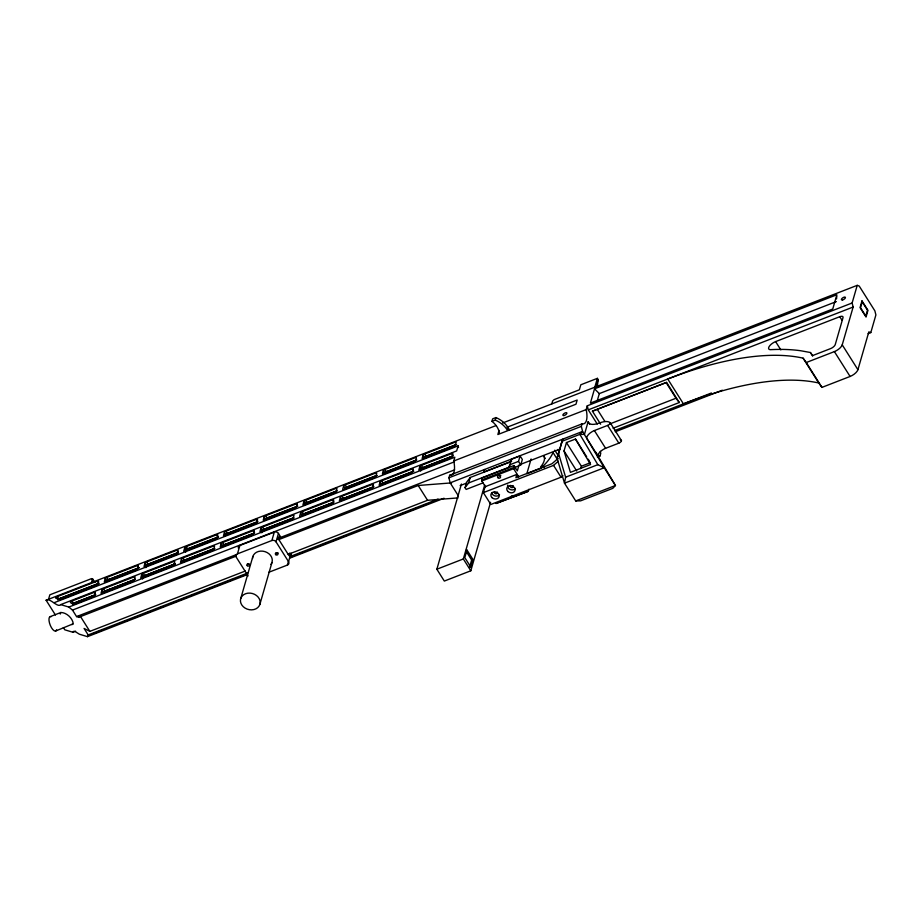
<?xml version="1.0" encoding="UTF-8"?>
<svg xmlns="http://www.w3.org/2000/svg" width="922" height="922" viewBox="0 0 922 922"><rect width="100%" height="100%" fill="white"/><g stroke="black" fill="none" stroke-linecap="round" stroke-linejoin="round"><path stroke-width="1.38" d="M836.554 298.843L836.761 296.112M60.253 614.064L60.864 612.496C66.522 612.496 72.654 618.166 73.264 623.768L55.527 631.063M597.272 387.228L598.124 379.53L597.375 378.343L580.825 384.774L579.362 389.81L554.203 399.583L552.635 400.932L551.725 404.09M575.708 500.934L615.447 485.502L604.233 467.754L564.506 483.174L557.038 458.096L562.731 439.16L558.582 453.52L565.624 477.193L564.506 483.174L575.708 500.934L580.572 500.865L612.773 488.36L615.447 485.502L595.67 452.16M54.214 602.665L458.119 445.868L456.667 450.916L60.702 604.613C57.763 608.336 49.776 597.249 46.1 600.222L55.435 615.009M63.364 627.559L64.782 629.807L72.896 632.25L73.506 631.374L75.016 631.455L79.384 634.209L87.498 636.653L247.004 574.74M48.532 599.346L49.834 594.817L91.555 578.624L92.638 578.947L94.874 582.497M91.589 582.566L92.638 578.947M101.939 590.103L101.086 593.042A1.544 0.645 -32.3 0 0 102.169 593.376L132.63 581.552A1.544 0.645 -32.3 0 0 134.197 580.192L135.038 577.253A1.544 0.645 -32.3 0 0 133.955 576.93L103.506 588.755A1.544 0.645 -32.3 0 0 101.939 590.103L103.425 592.477A1.544 0.645 -32.3 0 1 104.993 591.117L135.453 579.293M105.212 578.762L104.359 581.701A1.544 0.645 -32.3 0 0 105.442 582.036L135.903 570.211A1.544 0.645 -32.3 0 0 137.47 568.851L138.312 565.912A1.544 0.645 -32.3 0 0 137.228 565.589L106.779 577.414A1.544 0.645 -32.3 0 0 105.212 578.762L106.698 581.137A1.544 0.645 -32.3 0 1 108.266 579.777L138.726 567.952L137.228 565.589M141.665 574.683L140.812 577.621A1.544 0.645 -32.3 0 0 141.896 577.944L172.356 566.12A1.544 0.645 -32.3 0 0 173.924 564.771L174.765 561.832A1.544 0.645 -32.3 0 0 173.682 561.51L143.233 573.323A1.544 0.645 -32.3 0 0 141.665 574.683L143.152 577.045L142.587 579.004M144.938 563.342L144.086 566.281A1.544 0.645 -32.3 0 0 145.169 566.604L175.629 554.779A1.544 0.645 -32.3 0 0 177.197 553.431L178.038 550.492A1.544 0.645 -32.3 0 0 176.966 550.169L146.506 561.982A1.544 0.645 -32.3 0 0 144.938 563.342L146.425 565.705L145.86 567.664M181.392 559.262L180.539 562.201A1.544 0.645 -32.3 0 0 181.622 562.524L212.083 550.699A1.544 0.645 -32.3 0 0 213.65 549.351L214.492 546.412A1.544 0.645 -32.3 0 0 213.42 546.078L182.959 557.902A1.544 0.645 -32.3 0 0 181.392 559.262L182.89 561.625A1.544 0.645 -32.3 0 1 184.458 560.276L214.907 548.452M184.665 547.922L183.812 550.86A1.544 0.645 -32.3 0 0 184.896 551.183L215.356 539.358A1.544 0.645 -32.3 0 0 216.924 538.01L217.776 535.071A1.544 0.645 -32.3 0 0 216.693 534.737L186.232 546.562A1.544 0.645 -32.3 0 0 184.665 547.922L186.163 550.284L185.587 552.243M221.119 543.842L220.266 546.781A1.544 0.645 -32.3 0 0 221.349 547.103L251.81 535.279A1.544 0.645 -32.3 0 0 253.377 533.93L254.23 530.991A1.544 0.645 -32.3 0 0 253.147 530.657L222.686 542.482A1.544 0.645 -32.3 0 0 221.119 543.842L222.617 546.204A1.544 0.645 -32.3 0 1 224.184 544.856L254.633 533.031L253.147 530.657M224.392 532.501L223.539 535.44A1.544 0.645 -32.3 0 0 224.622 535.763L255.083 523.938A1.544 0.645 -32.3 0 0 256.65 522.59L257.503 519.651A1.544 0.645 -32.3 0 0 256.42 519.317L225.959 531.141A1.544 0.645 -32.3 0 0 224.392 532.501L225.89 534.864A1.544 0.645 -32.3 0 1 227.457 533.515L257.906 521.691L256.42 519.317M248.076 575.927L236.297 557.268A3.077 2.536 16.1 0 1 237.45 553.868L239.881 545.467L274.307 532.109A3.077 2.536 16.1 0 1 276.231 531.971L276.623 532.075A3.077 2.536 16.1 0 1 278.456 533.446L280.507 536.696L280.138 537.964L277.487 538.99M260.845 528.421L260.004 531.36A1.544 0.645 -32.3 0 0 261.076 531.683L291.536 519.858A1.544 0.645 -32.3 0 0 293.104 518.51L293.957 515.559A1.544 0.645 -32.3 0 0 292.873 515.237L262.413 527.061A1.544 0.645 -32.3 0 0 260.845 528.421L262.344 530.784L261.779 532.743M264.118 517.081L263.277 520.02A1.544 0.645 -32.3 0 0 264.349 520.342L294.81 508.518A1.544 0.645 -32.3 0 0 296.377 507.169L297.23 504.219A1.544 0.645 -32.3 0 0 296.146 503.896L265.686 515.721A1.544 0.645 -32.3 0 0 264.118 517.081L265.617 519.443A1.544 0.645 -32.3 0 1 267.184 518.083L297.645 506.27L296.146 503.896M240.78 598.39L252.893 556.392M237.45 553.868L271.886 540.511L274.307 532.109M268.844 572.262L287.387 565.071A3.077 2.536 16.1 0 0 288.54 561.671L276.024 541.848L278.456 533.446M259.82 604.544A10.004 8.24 16.1 0 0 247.834 593.18A10.004 8.24 16.1 0 0 243.235 606.688A10.004 8.24 16.1 0 0 259.82 604.544L271.944 562.547M300.572 512.989L299.731 515.928A1.544 0.645 -32.3 0 0 300.814 516.262L331.263 504.438A1.544 0.645 -32.3 0 0 332.83 503.078L333.683 500.139A1.544 0.645 -32.3 0 0 332.6 499.816L302.139 511.641A1.544 0.645 -32.3 0 0 300.572 512.989L302.07 515.363A1.544 0.645 -32.3 0 1 303.638 514.003L332.773 502.697M303.845 501.649L303.004 504.588A1.544 0.645 -32.3 0 0 304.087 504.922L334.536 493.097A1.544 0.645 -32.3 0 0 336.104 491.737L336.956 488.798A1.544 0.645 -32.3 0 0 335.873 488.476L305.413 500.3A1.544 0.645 -32.3 0 0 303.845 501.649L305.343 504.023A1.544 0.645 -32.3 0 1 306.911 502.663L337.371 490.838M289.669 553.05L288.943 555.574L278.479 539.001L279.205 536.477L280.138 537.964M287.387 565.071L288.425 561.463M288.54 561.671L290.972 553.269A3.077 2.536 16.1 0 1 290.937 555.839M340.299 497.569L339.457 500.508A1.544 0.645 -32.3 0 0 340.541 500.842L370.99 489.017A1.544 0.645 -32.3 0 0 372.557 487.657L373.41 484.718A1.544 0.645 -32.3 0 0 372.327 484.396L341.866 496.22A1.544 0.645 -32.3 0 0 340.299 497.569L341.797 499.943A1.544 0.645 -32.3 0 1 343.364 498.583L372.5 487.277M343.572 486.228L342.73 489.167A1.544 0.645 -32.3 0 0 343.814 489.501L374.263 477.677A1.544 0.645 -32.3 0 0 375.83 476.317L376.683 473.378A1.544 0.645 -32.3 0 0 375.6 473.055L345.139 484.88A1.544 0.645 -32.3 0 0 343.572 486.228L345.07 488.602A1.544 0.645 -32.3 0 1 346.637 487.242L377.098 475.418M380.037 482.148L379.184 485.087A1.544 0.645 -32.3 0 0 380.267 485.41L410.728 473.597A1.544 0.645 -32.3 0 0 412.295 472.237L413.137 469.298A1.544 0.645 -32.3 0 0 412.053 468.975L381.604 480.8A1.544 0.645 -32.3 0 0 380.037 482.148L381.524 484.511A1.544 0.645 -32.3 0 1 383.091 483.163L413.552 471.338L412.053 468.975M383.31 470.808L382.457 473.747A1.544 0.645 -32.3 0 0 383.54 474.069L414.001 462.256A1.544 0.645 -32.3 0 0 415.568 460.896L416.41 457.957A1.544 0.645 -32.3 0 0 415.326 457.635L384.877 469.459A1.544 0.645 -32.3 0 0 383.31 470.808L384.797 473.17A1.544 0.645 -32.3 0 1 386.364 471.822L416.825 459.997M419.764 466.728L418.911 469.667A1.544 0.645 -32.3 0 0 419.994 469.99L450.455 458.165A1.544 0.645 -32.3 0 0 452.022 456.816L452.863 453.878A1.544 0.645 -32.3 0 0 451.78 453.555L421.331 465.368A1.544 0.645 -32.3 0 0 419.764 466.728L421.25 469.091L420.686 471.05M423.037 455.387L422.184 458.326A1.544 0.645 -32.3 0 0 423.267 458.649L453.728 446.824A1.544 0.645 -32.3 0 0 455.295 445.476L456.136 442.537A1.544 0.645 -32.3 0 0 455.053 442.203L424.604 454.027A1.544 0.645 -32.3 0 0 423.037 455.387L424.523 457.75A1.544 0.645 -32.3 0 1 426.091 456.402L456.551 444.577M458.384 495.875L450.167 482.851L448.899 477.792L449.636 475.268A20.203 7.791 68.8 0 0 453.751 460.988L454.846 457.208L68.816 607.068L60.702 604.613M490.585 502.271L470.808 570.787L444.323 581.067L436.855 569.231L461.438 484.038M483.001 482.886L466.152 489.432L465.045 487.669L466.624 482.206L470.232 477.481L510.627 461.807L511.491 459.26L520.1 455.917L522.336 459.467L520.769 464.93L514.464 467.661M465.045 487.669L468.664 482.944L470.232 477.481M499.401 433.202A20.019 16.481 16.1 0 0 491.933 421.366L492.659 418.842L495.967 417.562A24.687 20.319 16.1 0 1 508.08 427.601L509.566 429.963M491.933 421.366L495.241 420.075L495.967 417.562M485.56 486.92L481.814 480.996L482.171 477.884L513.957 465.552L517.323 470.877L519.017 464.999M484.592 469.482L483.866 472.006L511.675 461.207M499.044 430.355L497.834 434.55L575.973 404.228L577.184 400.021L506.996 427.266M470.808 570.787L463.34 558.951L484.695 484.949M562.904 475.591L561.025 477.216L490.838 504.461L483.358 492.625L485.064 486.747L516.839 474.404L518.337 476.778M465.668 550.572L466.993 550.054L464.815 557.614L470.785 567.088L469.459 567.595M508.08 427.601L507.354 430.113A24.687 20.319 16.1 0 0 495.241 420.075M469.828 566.339L471.649 560.034L466.417 551.759M470.785 567.088L472.974 559.527L466.993 550.054M468.664 482.944L509.048 467.27L511.491 459.26M518.832 476.951L513.6 468.664L513.957 465.552M520.769 464.93L518.521 461.38L520.1 455.917M516.839 474.404L515.871 477.769L551.955 463.754L558.225 458.338M531.095 458.972L526.842 473.712L541.191 468.146M528.294 491.322L496.013 503.481L528.294 491.322L528.905 489.225M575.478 439.056L590.576 464.527L570.418 472.352L564.034 450.916L566.454 442.56L575.478 439.056L586.68 456.805M450.167 482.851L582.589 431.438L579.857 434.366L597.825 464.688L604.233 467.754L582.589 431.438L581.333 426.379L582.059 423.866A20.203 7.791 68.8 0 0 586.185 409.587L587.268 405.807L852.124 302.992L857.218 285.347L859.2 286.039L874.886 310.887L875.9 314.932L870.806 332.577L868.132 333.614M594.828 387.171L597.375 378.343M594.529 388.819L590.403 403.098L832.75 309.02L836.865 294.74L594.529 388.819L599.312 393.613L597.341 400.436M598.124 379.53L596.661 384.578L598.159 386.94M610.26 422.864A2.547 1.06 -32.3 0 1 607.633 425.411L594.39 430.551A7.434 3.1 -32.3 0 0 586.911 438.538L598.124 456.298A7.434 3.1 -32.3 0 1 605.604 448.299L618.846 443.159A2.547 1.06 -32.3 0 0 621.474 440.624L610.26 422.864A16.573 6.903 -32.3 0 0 599.519 422.956A16.573 6.903 -32.3 0 1 588.098 421.803L584.456 434.4L579.857 434.366L562.12 441.258L561.291 443.401M580.71 468.618L581.39 466.232L566.454 442.56M597.341 457.012L600.015 455.975L600.741 453.451A20.203 7.791 68.8 0 1 600.349 451.319M870.806 332.577L868.824 331.897L857.921 369.699A7.699 3.204 -32.3 0 1 850.084 376.464L821.94 387.39L818.794 383.01A251.913 104.958 -32.3 0 0 683.433 403.859L667.735 379.011A251.913 104.958 -32.3 0 1 803.108 358.162L806.254 362.53L834.387 351.605A7.699 3.204 -32.3 0 0 842.224 344.84L853.138 307.038L852.124 302.992M557.038 458.096L558.582 453.52M509.048 467.27L509.912 464.723L518.521 461.38M87.498 636.653L88.166 634.935L247.684 573.011M600.648 424.212L592.42 411.189L666.583 382.4L679.284 402.522L613.072 428.223M483.358 492.625L553.546 465.38L558.248 461.311M46.1 600.222L495.978 425.584M502.686 422.968L857.218 285.347M57.395 596.58L97.502 581.01A1.544 0.645 -32.3 0 1 98.585 581.333L97.732 584.271A1.544 0.645 -32.3 0 1 96.176 585.631L60.702 599.404A1.544 0.645 -32.3 0 1 59.838 599.519L56.046 598.378A1.544 0.645 -32.3 0 1 56.023 597.571A1.544 0.645 -32.3 0 1 57.395 596.58L58.893 598.943L97.663 583.891M57.59 599.323L97.824 583.707M105.869 580.583L139.395 567.572M147.439 564.448L178.28 552.474M186.325 549.351L218.514 536.858M225.222 534.253L257.399 521.76M265.444 518.637L297.633 506.143M304.341 503.539L336.518 491.046M345.9 487.404L376.752 475.429M383.448 472.825L415.638 460.332M423.682 457.208L455.871 444.715M146.425 565.705A1.544 0.645 -32.3 0 1 147.993 564.356L177.128 553.05M186.163 550.284A1.544 0.645 -32.3 0 1 187.731 548.936L218.18 537.111L216.693 534.737M58.651 599.507L98.861 583.903M106.906 580.779L137.724 568.816M145.768 565.693L177.934 553.212M185.967 550.088L216.797 538.125M224.841 535.002L257.007 522.52M265.04 519.397L295.87 507.423M305.251 503.781L336.069 491.818M345.45 488.176L376.28 476.213M384.324 473.09L415.142 461.127M423.186 458.004L455.353 445.522M599.312 393.613L836.346 301.586M71.997 600.983L94.228 592.35A1.544 0.645 -32.3 0 1 95.312 592.673L94.459 595.612A1.544 0.645 -32.3 0 1 92.903 596.972L75.304 603.795A1.544 0.645 -32.3 0 1 74.44 603.922L70.648 602.781A1.544 0.645 -32.3 0 1 70.625 601.974A1.544 0.645 -32.3 0 1 71.997 600.983L73.495 603.345L95.727 594.713L94.228 592.35M72.216 603.737L94.978 594.897M103.022 591.786L135.165 579.304M141.861 576.711L175.341 563.711M183.386 560.588L214.181 548.625M222.225 545.513L254.368 533.031M262.401 529.908L293.208 517.957M302.577 514.315L333.384 502.352M341.428 499.24L373.571 486.758M381.604 483.635L413.748 471.165M420.444 468.56L452.587 456.079M143.152 577.045A1.544 0.645 -32.3 0 1 144.719 575.697L175.18 563.872M262.344 530.784A1.544 0.645 -32.3 0 1 263.911 529.424L293.046 518.118M421.25 469.091A1.544 0.645 -32.3 0 1 422.818 467.742L453.278 455.917L451.78 453.555M73.022 603.772L94.47 595.439M102.503 592.316L133.333 580.353M142.714 576.711L174.88 564.229M181.576 561.625L213.743 549.143M221.787 546.02L253.942 533.538M261.986 530.415L294.153 517.922M302.197 514.799L333.015 502.836M341.059 499.712L373.226 487.231M381.259 484.108L412.088 472.145M421.469 468.503L450.95 457.058M50.261 616.611L60.864 612.496M453.751 460.988L586.185 409.587M68.816 607.068L72.481 610.087L454.511 461.784M587.268 405.807L588.282 409.852L853.138 307.038M592.42 411.189L666.583 382.4M775.609 341.601L839.758 316.707A4.622 1.925 -32.3 0 1 843.008 317.675L835.251 344.563A4.622 1.925 -32.3 0 1 830.549 348.62L812.616 355.581L810.403 352.515L800.676 350.74A261.156 108.808 -32.3 0 0 770.343 349.68A6.823 2.835 -32.3 0 1 769.259 346.395A6.823 2.835 -32.3 0 1 775.609 341.601L780.842 349.887M72.481 610.087L76.584 616.588L236.274 554.629M277.752 538.517L454.604 469.851M76.584 616.588L79.292 617.406L78.358 615.931L80.525 616.576L235.963 556.231M278.847 539.589L418.208 485.491L451.526 482.886M449.636 475.268L582.059 423.866M448.899 477.792L581.333 426.379M72.896 632.25L75.581 631.213M609.776 423.947L675.987 398.246L679.284 402.522M460.147 485.606L466.774 483.036M88.166 634.935L84.063 628.424L89.86 631.374L245.31 571.029M288.183 554.387L427.554 500.289L458.084 497.903M520.861 464.25L560 449.06M481.561 479.982L513.347 467.65M481.814 480.996L513.6 468.664M290.58 556.358L438.031 499.125M614.571 430.597L711.438 392.991M93.986 633.391L102.78 629.98M124.827 621.416L128.792 619.872M134.093 617.821L140.709 615.251M146.01 613.199L149.986 611.655M160.578 607.54L164.554 605.996M169.844 603.945L176.471 601.375M179.122 600.337L188.388 596.741M202.955 591.094L209.571 588.513M212.221 587.487L221.499 583.891M224.138 582.865L230.765 580.295M241.357 576.181L245.333 574.637M290.361 557.165L294.325 555.62M298.302 554.076L303.603 552.024M319.485 545.847L326.111 543.277M331.413 541.226L338.028 538.655M343.33 536.592L347.294 535.06M364.513 528.375L371.14 525.805M376.43 523.742L383.056 521.172M400.275 514.488L406.89 511.917M409.541 510.892L416.168 508.322M421.458 506.27L428.085 503.7M289.9 558.087L444.035 498.249M615.32 431.761L722.329 390.213M581.39 466.232L590.414 462.729M565.624 477.193L597.825 464.688M436.855 569.231L463.34 558.951M471.649 560.034L472.974 559.527M71.812 624.574L72.734 624.378M597.537 455.111L600.015 455.975M839.758 316.707L842.005 320.257M842.224 344.84L857.921 369.699M834.387 351.605L850.084 376.464M810.403 352.515L812.651 356.065M806.254 362.53L821.94 387.39M803.108 358.162L818.794 383.01M666.283 382.861L675.987 398.246M607.633 425.411L618.846 443.159M597.421 409.587L604.89 421.423M588.282 409.852L597.249 424.051M594.39 430.551L605.604 448.299M588.098 421.803L589.596 424.166M588.178 459.179L589.677 461.542M564.034 450.916L576.746 471.038M557.822 449.487L559.308 451.849M554.779 450.167L558.513 456.09M557.499 459.605L553.016 452.506A38.113 15.881 -32.3 0 1 543.242 465.99A1.925 0.807 -32.3 0 1 540.592 467.028A22.843 9.52 -32.3 0 0 543.75 456.102L545.248 458.465M553.546 465.38L561.025 477.216M543.242 465.99L544.741 468.364M424.604 454.027L426.091 456.402M421.331 465.368L422.818 467.742M418.208 485.491L427.554 500.289M384.877 469.459L386.364 471.822M381.604 480.8L383.091 483.163M372.327 484.396L373.825 486.758M345.139 484.88L346.637 487.242M341.866 496.22L343.364 498.583M332.6 499.816L334.098 502.179M305.413 500.3L306.911 502.663M302.139 511.641L303.638 514.003M265.686 515.721L267.184 518.083M262.413 527.061L263.911 529.424M225.959 531.141L227.457 533.515M222.686 542.482L224.184 544.856M186.232 546.562L187.731 548.936M182.959 557.902L184.458 560.276M176.966 550.169L178.453 552.532M146.506 561.982L147.993 564.356M143.233 573.323L144.719 575.697M106.779 577.414L108.266 579.777M103.506 588.755L104.993 591.117M97.502 581.01L99 583.372M91.555 578.624L93.041 580.987M80.525 616.576L89.86 631.374M515.41 488.476A4.253 3.504 16.1 0 1 510.143 489.467A4.253 3.504 16.1 0 1 507.734 485.041M497.212 492.002A1.544 1.268 16.1 0 1 495.875 493.8A1.544 1.268 16.1 0 1 494.584 491.749M513.3 486.493A1.544 1.268 16.1 0 1 511.191 487.473A1.544 1.268 16.1 0 1 510.719 485.341M512.874 485.548A1.544 1.268 16.1 0 1 513.105 485.836M499.517 494.641A4.253 3.504 16.1 0 1 495.298 495.978A4.253 3.504 16.1 0 1 491.818 493.04M278.11 552.912A1.314 1.072 16.1 0 1 276.277 552.739M271.886 540.511A3.077 2.536 16.1 0 1 276.024 541.848M290.142 556.508A3.077 2.536 16.1 0 1 289.808 556.669M238.429 548.221A3.077 2.536 16.1 0 1 238.441 546.896L238.568 546.585A3.077 2.536 16.1 0 1 239.881 545.467M249.366 564.114A1.314 1.072 16.1 0 1 247.811 563.791M252.536 558.513A10.004 8.24 16.1 0 1 265.075 551.667A10.004 8.24 16.1 0 1 270.93 564.46M57.625 599.807A1.544 0.645 -32.3 0 1 58.893 598.943M56.634 629.749A7.699 2.973 68.8 0 1 50.341 625.45A7.699 2.973 68.8 0 1 51.113 616.68M72.492 603.956A1.544 0.645 -32.3 0 1 73.495 603.345M192.041 595.105A1.544 0.645 -32.3 0 1 191.384 595.554M240.031 576.699A1.544 0.645 -32.3 0 1 239.167 576.815M310.91 549.074A1.544 0.645 -32.3 0 1 310.218 549.443M458.119 445.868A5.774 2.224 68.8 0 1 458.522 447.516M232.033 579.431A1.544 0.645 -32.3 0 1 231.768 579.684M500.807 475.395A1.544 1.268 16.1 0 1 498.664 475.187M514.81 468.318A2.697 1.118 -32.3 0 1 515.214 468.745M398.949 515.006A1.544 0.645 -32.3 0 1 397.843 514.879M429.756 503.02A1.544 0.645 -32.3 0 1 429.41 503.182M438.676 499.586A1.544 0.645 -32.3 0 1 438.342 499.689M152.003 610.767A1.544 0.645 -32.3 0 1 151.312 611.136M120.851 622.961A1.544 0.645 -32.3 0 1 120.217 623.111M512.067 495.725A1.544 1.268 16.1 0 1 511.353 496.428M510.984 496.52A1.544 1.268 16.1 0 1 510.581 496.532M620.206 439.759A16.573 6.903 -32.3 0 1 621.474 440.624M861.989 300.872L860.053 307.591L866.035 317.053L867.971 310.334L861.989 300.872M862.243 301.874L860.549 307.764L865.781 316.05L867.475 310.161L862.243 301.874M507.93 491.507A4.253 3.504 16.1 0 0 514.983 490.596A4.253 3.504 16.1 0 0 509.889 485.756A4.253 3.504 16.1 0 0 507.93 491.507M492.037 497.673A4.253 3.504 16.1 0 0 499.09 496.762A4.253 3.504 16.1 0 0 493.996 491.933A4.253 3.504 16.1 0 0 492.037 497.673M275.736 554.629A1.314 1.072 16.1 0 0 277.902 554.341A1.314 1.072 16.1 0 0 276.335 552.854A1.314 1.072 16.1 0 0 275.736 554.629M247.257 565.682A1.314 1.072 16.1 0 0 249.424 565.393A1.314 1.072 16.1 0 0 247.857 563.907A1.314 1.072 16.1 0 0 247.257 565.682M564.01 415.534A2.305 0.957 -32.3 0 0 566.892 413.056A2.305 0.957 -32.3 0 0 563.734 413.782A2.305 0.957 -32.3 0 0 564.01 415.534M842.547 299.95A2.305 0.957 -32.3 0 0 845.428 297.472A2.305 0.957 -32.3 0 0 842.27 298.186A2.305 0.957 -32.3 0 0 842.547 299.95M497.926 477.7A1.544 1.268 16.1 0 0 500.485 477.377A1.544 1.268 16.1 0 0 498.641 475.625A1.544 1.268 16.1 0 0 497.926 477.7"/></g></svg>
